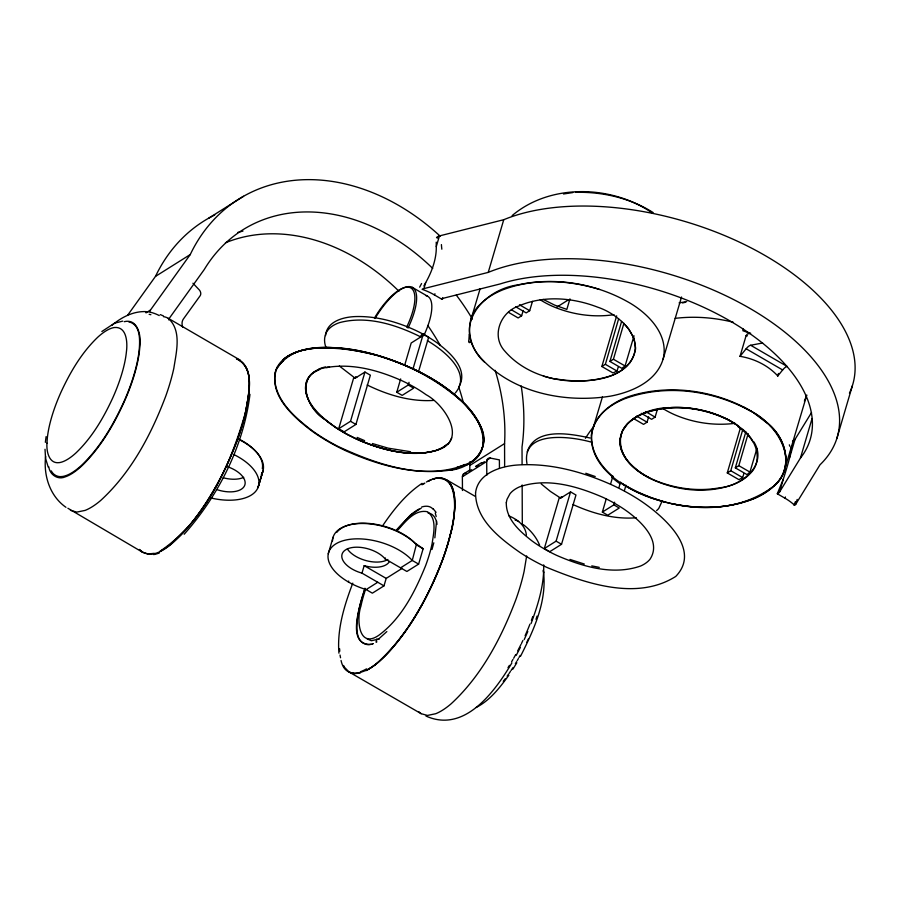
<?xml version="1.0" encoding="UTF-8"?>
<svg xmlns="http://www.w3.org/2000/svg" width="900" height="900" viewBox="0 0 900 900"><rect width="100%" height="100%" fill="white"/><g stroke="black" fill="none" stroke-linecap="round" stroke-linejoin="round"><path stroke-width="1.35" d="M436.23 242.156L436.275 246.623A67.601 38.25 -48.5 0 1 430.099 273.892A67.972 38.464 -48.5 0 1 425.678 282.645L423.866 285.93M635.636 348.142L634.106 338.58L628.695 328.905M436.579 520.954L434.846 537.851M45.641 456.334C43.369 475.324 49.748 496.024 65.959 507.308M468.776 341.415L469.271 334.384M635.602 348.795C629.46 382.466 582.255 383.479 556.222 378.956M249.964 394.38C243.484 446.197 218.632 495.394 184.162 534.262M45.349 442.327L46.102 436.601M526.658 555.952L524.115 571.331A136.215 48.589 -60 0 1 515.97 599.355C501.469 637.785 481.613 675.653 451.114 703.811A78.323 27.934 -60 0 1 435.701 713.722L427.466 715.433L421.155 713.689L349.009 671.962L344.565 667.361M325.553 335.576C326.779 321.154 343.789 316.89 355.804 316.564C376.38 316.001 396.697 321.716 415.294 330.221A89.359 46.958 16.4 0 1 437.051 342.832C449.696 352.238 468.754 369.011 459.169 386.303M527.175 451.912C535.275 426.904 570.398 433.688 590.074 438.019M246.049 409.894C248.411 393.964 255.465 367.054 236.441 358.909M662.164 501.075L658.778 508.399A50.715 26.651 16.4 0 1 656.595 510.593M332.505 540.99A47.047 24.727 16.4 0 1 365.636 523.564A47.047 24.727 16.4 0 1 416.79 545.096L423.135 548.752L414.979 543.082A45.799 24.064 16.4 0 0 372.78 523.868A45.799 24.064 16.4 0 0 336.724 532.44M245.588 412.009C230.782 464.186 206.381 519.896 160.076 551.216A78.233 28.148 -59.8 0 0 171.281 543.859L187.841 527.389M480.42 357.48C512.1 393.041 565.178 403.425 610.639 396.113C632.183 391.995 657.315 381.15 663.401 357.941C668.295 334.665 649.215 314.752 630.889 303.615C597.454 283.781 556.279 276.615 518.209 284.816C483.154 289.429 452.531 325.44 479.925 356.839M779.501 492.098L800.426 458.066A190.744 100.237 16.4 0 0 729.967 320.929A190.744 100.237 16.4 0 0 500.164 283.939L444.634 297.923A9.877 5.186 16.4 0 0 441.99 299.317L434.407 294.919A40.759 21.42 16.4 0 0 424.024 290.002L422.134 289.316A9.844 5.175 16.4 0 1 423.923 288.596L488.239 272.396A207.518 109.046 16.4 0 1 749.903 308.407A207.518 109.046 16.4 0 1 820.012 464.782L795.769 504.214A9.844 5.175 16.4 0 1 794.644 505.327L793.44 504.214A40.759 21.42 16.4 0 0 784.879 498.15L777.296 493.751A9.877 5.186 16.4 0 0 779.501 492.098L783.337 479.048A75.184 9.034 -69.3 0 0 789.761 457.234L791.415 446.366M432 549.484L433.8 542.801M671.749 503.651C699.322 509.31 729 509.164 755.258 498.094A136.215 71.674 16.5 0 0 773.617 486.338C795.409 468.473 785.486 436.252 765.574 421.515A78.716 41.422 16.5 0 0 743.13 406.777C709.673 390.049 669.769 384.919 633.577 395.077C613.046 400.511 589.826 416.914 591.727 440.64C592.954 455.299 602.516 467.685 613.373 476.91M806.524 395.584L804.375 401.108M328.264 553.804L333.09 537.244M618.21 367.121L617.04 371.059L612.979 372.926L601.864 366.502L616.658 315.855M601.864 366.502L605.363 364.309L618.592 318.994M634.028 335.79L625.072 365.974L621.821 368.314L609.919 361.451L621.596 321.457M609.919 361.451L613.418 359.246L623.925 323.257M743.839 473.659L742.669 477.596L738.923 479.655L727.279 472.916L740.509 427.601M727.279 472.916L730.766 470.723L742.826 429.401M756.945 448.447L749.936 472.084L749.059 472.894L747.011 474.604L735.322 467.865L745.83 431.865M735.322 467.865L738.821 465.66L748.159 433.676M258.683 485.336L263.205 469.991L257.94 487.71L262.89 471.195M339.356 366.03L355.162 378.202L364.95 372.049L370.373 375.188L355.928 424.44L344.126 431.854L338.704 428.715L353.644 377.978M355.162 378.202L355.489 377.111M338.704 428.715L350.516 421.301L364.95 372.049M423.923 288.596L425.678 282.645M436.275 246.623L439.425 235.924L503.741 219.713A207.518 109.046 16.4 0 1 747.495 246.06A207.518 109.046 16.4 0 1 849.442 393.131M396.765 392.243L408.251 385.02L413.662 388.159L402.176 395.381L396.765 392.243L400.669 378.923M404.955 364.286L411.199 342.99L420.806 336.949L421.29 335.317L423.248 334.08L428.659 337.219L418.793 370.733M348.401 581.985L348.683 581.029M408.251 385.02L409.039 382.343M413.381 367.594L423.248 334.08M402.21 568.327L386.19 578.396L383.985 585.866L361.98 573.142L364.174 565.673A23.828 12.521 16.4 0 0 389.43 561.51M423.135 548.752L418.613 564.109L406.89 571.477L385.121 558.889L385.391 557.955M376.189 641.565L376.965 638.887M488.239 272.396L503.741 219.713M541.204 483.907L550.44 491.456L560.666 498.116L570.555 491.895L575.966 495.034L561.533 544.286L549.72 551.711L544.309 548.572L559.238 497.835M560.666 498.116L560.981 497.025M544.309 548.572L556.11 541.148L570.555 491.895M602.359 512.089L613.845 504.866L619.268 508.016L607.77 515.227L602.359 512.089L606.262 498.78M610.56 484.132L612.9 476.145M613.845 504.866L614.633 502.189M618.975 487.44L620.55 482.085M624.398 490.59L625.972 485.224M777.814 375.986A68.029 58.23 -9.3 0 0 741.015 356.49L740.025 356.344L746.111 335.632L747.326 334.024A9.787 3.51 -59.9 0 1 748.012 333.81L750.679 333.281M789.761 457.234L795.004 439.414L811.53 412.549M800.438 458.055L812.059 418.545M795.769 504.214L797.175 499.455M836.831 438.514L852.345 385.83M778.489 373.455L777.712 376.054L782.651 369.956A9.596 3.442 -59.9 0 1 787.163 366.457L750.656 345.262A9.596 3.442 -59.9 0 0 746.145 348.772L740.025 356.344M470.621 320.715L480.127 288.652M508.534 312.368L518.153 317.959L521.64 315.765L523.226 310.444M515.756 306.821L526.196 312.896L529.695 310.702L532.462 301.399M569.959 298.868L566.842 309.386L554.636 305.1L543.274 299.419M663.086 359.213L681.536 297M633.33 418.421L643.556 424.373L647.055 422.179L648.63 416.858M641.351 413.348L651.611 419.31L655.11 417.116L657.472 409.14M743.355 329.074L742.86 330.728L748.114 332.55A79.189 41.67 16.5 0 1 750.139 333.281M784.249 470.858L806.805 395.032M359.46 440.37C383.963 450.326 412.234 458.291 438.289 449.843C468.022 439.673 444.251 404.303 426.094 394.706A96.12 50.512 16.4 0 0 402.356 380.914C379.08 370.485 352.935 363.139 327.308 367.414M592.976 428.546L602.438 396.855M277.38 366.952C266.164 393.233 293.287 417.071 312.165 431.213A135.911 71.415 16.4 0 0 345.814 450.765C378.135 465.266 414.236 475.346 449.865 470.149M783.337 479.048L777.296 493.751M364.973 588.251C361.451 601.301 344.554 645.795 371.16 644.332M531.079 623.531C537.975 604.778 544.252 585.09 543.701 564.874M237.949 438.255C226.969 468.326 211.871 497.07 192.06 522.293M275.974 370.024C295.526 336.87 345.105 347.974 375.919 355.005M352.777 583.144C344.34 605.374 336.915 629.123 338.94 653.175M451.721 437.873L450.787 439.864A56.576 29.475 20.8 0 1 448.065 444.037M441.99 299.317L442.71 297.585M525.116 635.67L526.804 631.834A106.785 38.093 -60 0 0 529.942 624.161M524.205 639.585L527.805 631.553M526.781 642.398L528.3 639.079M434.959 293.749L434.407 294.919M785.441 496.98L784.89 498.15M521.539 643.32L522.911 640.462M406.665 327.139L406.8 326.858A45.799 16.402 -59.9 0 0 409.399 287.359A45.799 16.402 -59.9 0 0 374.434 318.071M521.066 644.276L517.714 650.869M516.206 655.346L520.324 647.539M520.594 656.168C533.734 630.09 547.391 600.896 543.364 570.96M513.664 658.238L515.711 654.581M518.985 657.54L520.166 655.436M511.582 661.826L512.966 659.43M517.185 660.668L518.389 658.597M515.351 663.739L516.589 661.702M511.886 662.918C494.786 691.616 464.58 733.489 425.97 716.051M512.91 669.116L516.825 662.771M508.005 667.654L509.445 665.359M510.975 670.635L512.876 667.732M408.679 626.524C428.996 595.597 444.994 561.319 452.475 524.959C455.434 510.019 459.787 476.741 436.252 478.294M509.062 673.447L510.334 671.569M382.545 525.904C393.412 509.884 405.765 494.201 422.032 483.368M407.25 628.639C395.854 644.512 383.49 661.084 365.985 670.613A78.233 27.911 -60 0 0 377.111 663.21C408.668 635.164 428.692 596.396 443.531 557.46A136.215 48.589 -60 0 0 451.676 529.447C454.714 515.16 461.644 473.918 435.454 478.395A78.716 28.08 -60 0 0 433.766 478.856M507.127 676.181L508.421 674.359M127.755 315.079L155.486 276.39A207.518 160.144 57.9 0 1 214.729 214.976M159.244 315.562A40.759 31.455 57.9 0 0 151.166 312.435L149.479 312.064A9.844 7.594 57.9 0 1 150.458 310.05L190.249 254.554A207.518 160.144 57.9 0 1 440.314 236.284M629.933 362.666C646.931 338.94 619.155 314.336 597.881 307.238C572.873 297.54 543.577 295.088 518.591 306.079C500.366 312.221 490.939 336.116 504.855 351.157C530.303 380.588 576.079 387.517 611.572 375.525A96.12 50.512 16.4 0 0 627.367 365.546L629.933 362.666A2.632 2.228 28.2 0 1 630.191 362.363M508.894 675.135C499.939 687.544 490.084 700.301 476.224 707.467M503.246 681.345L505.192 678.814M396.619 529.92L410.13 515.363L421.245 508.118M396.911 529.65L411.322 514.395A55.238 19.71 -60 0 1 419.13 509.029M397.192 530.73C404.989 522.428 414.461 509.074 427.433 511.729C437.321 518.76 433.541 533.396 432.124 543.566A89.359 32.006 -59.9 0 1 425.655 565.56C415.136 591.491 401.726 618.322 378.731 635.344C358.346 649.283 356.468 618.773 360.9 606.251A89.359 32.006 -59.9 0 1 365.321 590.085M455.265 393.041C472.545 372.892 443.632 350.213 427.365 340.673M773.64 485.989C793.136 470.025 787.354 439.808 769.41 425.115M386.843 631.575L378.731 638.921M447.694 443.846L442.282 447.806L435.814 450.574M282.724 360.135C292.005 351.855 304.819 349.132 316.868 348.019M512.123 215.606C550.271 183.308 611.359 184.961 651.724 212.614M772.459 487.08C728.854 519.097 665.494 510.356 621.551 483.176A78.233 41.164 16.5 0 0 638.381 492.615L651.184 497.846L664.785 502.009M101.835 331.515L114.536 323.213L122.704 321.109M111.802 325.406C121.343 317.34 133.245 311.051 146.07 311.614M421.999 484.796L424.046 483.345M423.709 483.874L424.845 483.142M418.613 564.109L412.267 560.441A47.047 24.727 16.4 0 0 335.61 544.016A47.047 24.727 16.4 0 0 366.165 589.579L377.752 582.255M400.579 567.832L412.267 560.441L416.385 544.511M208.811 218.115L243.562 196.279M155.486 276.39L190.249 254.554M145.811 312.761A67.972 12.994 -45.8 0 1 146.531 312.525L150.458 310.05M557.134 306.923L568.789 299.599M469.822 470.858L469.811 465.446L504.562 443.599A190.744 147.206 57.9 0 0 495.146 370.327M463.376 474.075L469.463 470.25M475.549 466.425L481.635 462.611M469.35 471.184L471.668 469.721M476.314 466.808L478.631 465.356M482.108 463.174L484.425 461.711M486.743 460.26L490.219 458.066L499.399 459.877L499.433 468.124M383.985 585.866L372.364 593.168L366.165 589.579M426.409 482.006C460.609 462.713 456.716 516.544 450.304 534.431A136.136 48.769 -59.9 0 1 441.945 561.229C427.86 597.352 408.881 632.666 380.7 659.779C370.744 670.702 345.78 683.033 341.055 660.488M376.132 642.251L376.886 641.835M428.164 481.252L429.233 480.713M317.351 370.474C293.963 380.902 309.983 410.58 325.935 420.255M317.509 370.406L319.691 369.506M430.29 480.229L431.325 479.779M379.305 638.944L371.374 640.721L367.132 638.876M372.521 643.894L373.23 643.635M432.349 479.385L435.296 478.496M457.92 468.202L452.486 469.609M146.531 312.525L147.96 312.199M434.779 450.9L424.327 452.891M360.394 672.896L354.668 673.65L349.459 672.232M154.215 553.342L148.252 553.961L142.864 552.431L67.894 508.264M682.481 302.951L685.024 302.366M452.216 469.665L449.741 470.16M327.577 367.391C295.166 370.744 303.637 406.35 324.686 419.197M326.52 367.571L329.546 367.031M563.49 193.984L572.816 192.566M750.656 345.262L762.615 343.001M124.245 321.671C138.251 318.24 141.379 336.6 139.838 346.646A103.883 37.373 -59.8 0 1 138.229 358.92L137.565 362.25A109.249 39.307 -59.8 0 1 132.66 380.093A106.785 38.419 -59.8 0 1 125.426 399.082C114.964 422.798 101.779 445.815 83.43 464.344A63.135 22.714 -59.8 0 1 65.216 476.865C57.791 480.251 49.714 474.57 48.791 466.83M448.897 470.306C472.05 468.866 493.785 447.21 479.272 423.956C458.111 387.484 417.004 368.089 378.326 355.691M429.671 452.036C403.819 456.142 377.46 448.414 354.094 437.738A96.131 50.659 16.3 0 1 334.384 426.42C319.601 416.34 295.549 394.942 310.016 375.705A55.238 29.115 16.3 0 1 317.183 370.541M679.106 302.85L686.722 301.646M614.014 314.674C592.864 317.801 570.881 314.438 551.374 305.809A55.271 29.081 16.5 0 1 540.202 299.756M675.146 318.353C694.541 316.024 714.33 317.543 733.264 322.245M636.322 517.759C614.475 519.604 592.65 513.472 572.895 504.506M433.699 400.41C410.636 401.951 387.709 395.066 367.178 384.986M669.082 407.621C647.111 407.79 613.643 421.976 621.169 449.1C627.165 465.795 643.32 476.134 659.317 482.085M318.679 348.109C369.63 346.77 420.84 366.39 459.45 399.341C479.588 414.214 497.655 452.104 465.885 465.131A78.233 41.231 16.3 0 0 476.483 457.897C499.005 430.954 462.701 399.825 442.474 385.493A136.215 71.786 16.3 0 0 414.551 369.45C379.744 353.779 339.728 341.685 301.489 350.539A78.716 41.479 16.3 0 0 283.523 359.381M421.29 453.15L408.364 453.037M670.68 407.531C685.98 406.755 701.415 409.095 715.837 414.248M579.814 192.094L580.455 192.094M575.471 192.352C602.528 191.644 630.169 198.011 653.153 212.58M406.946 453.004C389.925 451.44 373.298 446.569 357.728 439.605M410.546 451.721L388.159 448.155L372.386 443.531M746.111 335.632L747.45 335.835M128.745 321.84C140.771 324.45 139.972 340.267 139.207 349.796A104.895 37.733 -59.8 0 1 136.406 365.771A108.203 38.925 -59.8 0 1 129.724 387.484A103.793 37.339 -59.8 0 1 123.502 402.637C112.905 425.543 99.844 447.907 81.439 465.435A62.494 22.489 -59.8 0 1 62.224 476.516C57.803 477.304 53.212 474.907 51.244 470.88M591.773 565.886L599.276 567.36M428.074 513.045C433.755 513.382 436.421 519.413 437.006 524.351M591.986 442.339C572.591 436.567 521.01 429.233 526.972 463.702M599.558 289.463C568.462 279.934 533.88 278.077 503.077 289.733A135.911 71.415 16.4 0 0 480.679 303.874C463.039 319.387 467.91 347.411 484.267 361.912M237.004 358.897C255.6 367.526 248.4 394.346 246.094 410.243A136.215 49.005 -59.8 0 1 237.949 438.255M584.314 564.041L569.947 559.429M585.776 473.254L595.226 476.516M659.835 482.276C678.96 489.173 699.941 491.468 719.989 487.744C741.375 485.854 768.184 465.086 753.919 441.889M437.816 238.095L436.511 237.623A9.866 5.186 16.4 0 1 439.425 235.924M717.367 414.821L728.404 419.76L738.596 425.959M160.256 314.595L163.463 315.934M357.098 437.423L364.624 440.64M70.436 510.322L76.793 512.1L85.084 510.412A78.323 28.181 -59.8 0 0 100.586 500.558C131.22 472.522 151.178 434.678 165.701 396.248A136.215 49.005 -59.8 0 0 173.846 368.224C176.243 352.294 182.07 330.637 168.266 318.319L240.514 360.326M355.995 438.817L357.874 439.673M354.285 438.007L356.141 438.885M352.598 437.197L354.442 438.075M350.933 436.354L352.755 437.265M420.806 336.949C396.113 324.697 367.031 315.304 339.514 322.639A50.715 26.651 16.4 0 0 328.207 329.738C324.045 334.586 323.64 341.662 325.98 347.423M743.119 406.789L751.826 411.626M349.279 435.51L351.079 436.433M347.636 434.644L349.425 435.577M421.29 335.317L422.527 335.981M238.455 359.505C256.264 371.419 247.781 397.924 244.901 415.327A136.136 48.769 -59.9 0 1 236.542 442.125C223.526 475.942 205.841 508.556 180.99 535.174C171.124 544.759 152.899 562.669 139.376 549.439M346.016 433.766L347.794 434.711M346.174 433.834L341.291 431.044M562.32 497.374L561.6 496.969M344.576 432.945L338.243 429.165M613.418 359.246L625.072 365.974M605.363 364.309L617.04 371.059M738.821 465.66L749.936 472.084M730.766 470.723L742.669 477.596M746.145 348.784L782.651 369.956M412.189 287.303L427.376 296.111M350.516 421.301L355.928 424.44M556.11 541.148L561.533 544.286M446.243 479.621L475.223 496.373M509.029 515.925C517.342 519.424 525.454 525.364 526.387 535.039M364.174 565.673L386.19 578.396M519.469 304.751L529.695 310.702M511.391 309.791L521.64 315.765M645.491 411.525L655.11 417.116M636.604 416.104L647.055 422.179M356.749 377.471L355.882 376.931M339.919 430.189L335.295 427.241M753.469 412.65L767.947 423.72M142.391 552.161L139.421 549.664M336.915 428.287L333.855 426.262M332.438 425.272L334.024 426.341M332.606 425.351L327.06 421.2M331.223 424.35L325.845 420.221M418.635 711.641L421.155 713.689M523.17 524.52C530.269 529.92 536.276 536.918 539.64 545.243M433.069 508.657L436.072 512.325M624.938 324.619L628.357 328.478M192.938 283.219L199.373 290.014A4.567 3.521 58 0 1 200.081 295.841L183.409 318.971A9.596 7.402 58 0 0 182.329 325.924L182.689 327.375M344.216 666.754L343.564 665.471M48.251 467.156L45.574 458.494L45.011 449.269M435.262 513.011L436.196 516.555M543.173 570.195L543.769 572.67M340.031 655.043L340.537 657.765M339.604 648.72L339.772 651.251M486.81 475.211L486.709 461.486L462.364 476.786L462.476 490.5M522.09 464.468L522.023 446.94A207.518 160.144 57.9 0 0 521.201 386.021M522.158 484.976L522.304 524.261M504.562 443.599L504.641 466.537M233.752 454.511A47.047 24.727 16.4 0 1 257.4 488.835A47.047 24.727 16.4 0 1 210.476 497.869M239.31 439.673A47.047 24.727 16.4 0 1 261.304 474.525M239.265 439.256A45.799 24.064 16.4 0 1 262.305 468.596M243.731 477.326A23.828 12.521 16.4 0 1 223.144 477.754M227.486 466.706A23.828 12.521 16.4 0 1 244.575 485.685A23.828 12.521 16.4 0 1 217.148 489.701M387.889 559.462A23.828 12.521 16.4 0 1 366.548 560.734A23.828 12.521 16.4 0 1 347.377 549M361.98 573.142A23.828 12.521 16.4 0 1 345.757 549.743A23.828 12.521 16.4 0 1 385.121 558.889M364.984 588.589A96.131 34.29 -60 0 0 359.224 608.355C357.255 619.099 352.147 642.994 368.291 644.738A56.036 19.991 -60 0 0 372.78 643.748M515.104 520.076A86.276 30.78 -60 0 1 518.67 521.539M532.755 616.567A106.785 38.093 -60 0 1 531.394 620.347M537.019 616.129A94.567 33.727 -60 0 1 536.006 619.324M366.502 668.869A79.234 28.238 -61.8 0 1 360.877 671.58M421.695 507.004A58.837 21.589 -59.1 0 1 432.866 508.961M428.321 481.14A78.716 28.08 -60 0 1 430.2 480.229M462.442 476.798A4.567 3.521 57.9 0 1 465.874 473.299M486.787 461.509A4.567 3.521 57.9 0 1 490.207 458.01M163.496 316.665A86.276 31.039 -59.8 0 1 168.255 318.341M159.39 552.926A79.234 28.496 -58 0 1 153.619 554.58M237.645 232.515A195.761 151.076 57.9 0 1 242.944 231.086M225.439 242.786A190.744 147.206 57.9 0 1 398.947 291.218M427.748 325.463A190.744 147.206 57.9 0 1 440.303 345.521M458.752 387.067A190.744 147.206 57.9 0 1 463.354 402.615M469.991 461.565A190.744 147.206 57.9 0 1 469.811 465.446M432.731 268.425A190.744 147.206 57.9 0 0 204.289 269.483L169.942 317.407A9.877 7.616 57.9 0 0 168.806 319.95M456.311 295.121A190.744 147.206 57.9 0 1 472.433 319.129M149.153 314.336A66.454 22.669 54 0 1 150.874 314.696M795.465 501.57A66.454 63.292 -27.3 0 1 793.901 505.012M441.832 249.199A56.385 15.829 70.3 0 1 441.405 244.597M419.659 287.168A66.454 41.929 -73.5 0 1 421.571 283.556M794.992 439.414A9.799 5.152 16.4 0 1 792.495 441.18M789.334 444.825A41.288 25.639 19.6 0 1 789.75 446.22M663.041 408.623A55.271 29.081 16.5 0 0 674.494 414.664C692.933 422.64 713.475 425.812 733.444 423.506A91.609 48.206 16.5 0 0 735.053 423.315M735.626 424.012A55.238 29.07 16.5 0 0 723.758 417.521C698.344 406.463 668.171 403.447 642.105 414.045A96.131 50.58 16.5 0 0 629.145 422.336C615.33 433.564 619.346 454.376 631.541 465.041A56.036 29.486 16.5 0 0 649.699 478.001M620.033 483.795A79.234 40.646 18.2 0 1 611.775 477.293M737.629 426.353A58.837 30.825 15.4 0 1 752.985 441.889M585.439 438.311A47.047 16.852 -59.9 0 1 593.572 426.713M425.723 295.549A47.047 16.852 -59.9 0 1 423.743 335.767M375.041 318.465A47.047 16.852 -59.9 0 1 411.12 286.886A47.047 16.852 -59.9 0 1 408.004 328.106M277.796 367.088A80.044 41.974 12.5 0 1 283.556 360.517M464.963 464.456A79.234 43.459 17.4 0 1 456.941 467.303M446.062 445.275A56.036 29.531 16.3 0 1 429.66 452.025M318.915 368.989A56.644 28.451 15.9 0 1 325.699 366.874M556.245 379.249A61.684 31.826 15.6 0 1 543.375 376.076M471.218 341.572A4.567 1.631 -59.8 0 1 468.743 341.46M475.549 492.84C475.549 519.851 500.096 538.515 520.178 552.623A136.136 71.539 16.4 0 0 546.908 567.428C585.788 583.481 636.919 601.031 675.742 576.439C702.416 548.831 661.658 514.789 639.877 500.287A136.136 71.539 16.4 0 0 613.148 485.483C582.919 471.757 549.608 462.544 516.173 465.109C499.601 466.493 477.832 473.659 475.549 492.84M506.295 502.74C505.969 519.278 519.975 531.529 531.945 540.866A95.974 50.434 16.4 0 0 556.661 555.368C582.502 566.618 612.855 575.685 640.564 566.033A55.316 29.07 16.4 0 0 650.048 559.181C661.826 541.17 641.621 522.101 628.11 512.044A95.974 50.434 16.4 0 0 603.394 497.543C577.553 486.304 547.2 477.225 519.491 486.889A55.316 29.07 16.4 0 0 510.007 493.729L506.959 499.433L506.295 502.74M46.98 443.149C46.316 450.934 48.746 463.973 59.119 462.645A54.619 19.654 -59.8 0 0 75.915 452.97C91.991 437.636 103.41 418.095 112.669 398.081A90.709 32.636 -59.8 0 0 118.103 384.829A94.567 34.02 -59.8 0 0 123.953 365.85A91.665 32.974 -59.8 0 0 126.405 351.9C127.586 343.136 127.091 326.531 114.581 327.499A54.63 19.654 -59.8 0 0 97.796 337.174C81.72 352.519 70.29 372.049 61.042 392.074A90.698 32.625 -59.8 0 0 55.598 405.315A94.567 34.02 -59.8 0 0 49.748 424.294A91.688 32.985 -59.8 0 0 47.306 438.255L46.98 443.149M591.379 435.105C590.051 465.322 619.481 485.1 644.265 495.405C678.296 508.68 717.559 512.235 752.22 499.241A136.136 71.539 16.4 0 0 770.524 488.79C803.014 465.019 777.96 423.562 749.239 410.355C711.911 390.037 665.415 383.861 625.061 398.632A136.136 71.539 16.4 0 0 606.758 409.084C598.759 415.564 592.526 424.688 591.379 435.105M619.999 439.178C618.885 451.631 627.232 462.544 636.525 469.868A55.316 29.07 16.4 0 0 651.352 479.07C676.699 490.815 706.984 494.269 733.511 484.436A95.974 50.434 16.4 0 0 749.869 473.906C764.336 460.192 755.28 437.67 740.756 428.006A55.316 29.07 16.4 0 0 725.929 418.804C700.582 407.059 670.298 403.605 643.77 413.438A95.974 50.434 16.4 0 0 627.413 423.968L622.327 431.156L619.999 439.178M274.928 373.275C272.351 398.396 294.502 417.173 312.548 430.954A136.136 71.539 16.4 0 0 338.13 446.479C378.18 465.086 428.299 482.558 470.835 462.229C502.864 439.808 466.965 402.12 445.534 387.709A136.136 71.539 16.4 0 0 419.963 372.184C388.868 356.659 354.24 346.23 319.207 347.67C302.085 348.694 279.619 354.127 274.928 373.275"/></g></svg>
